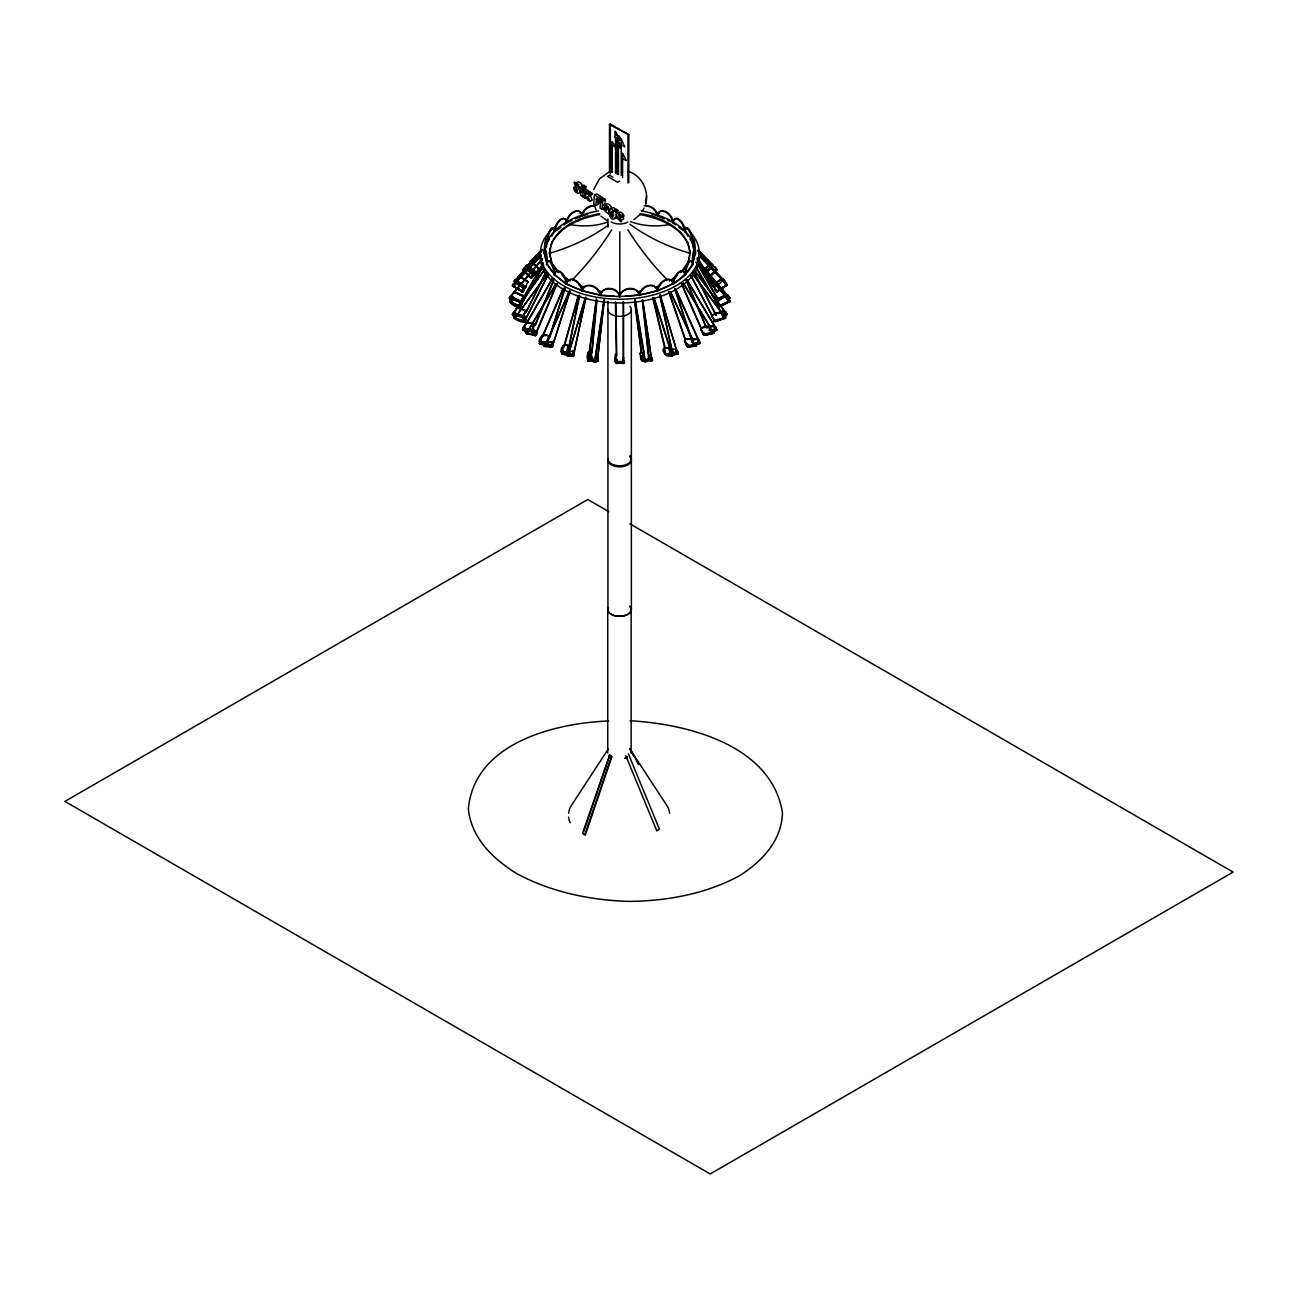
<?xml version="1.0" encoding="UTF-8"?>
<svg xmlns="http://www.w3.org/2000/svg" width="1298" height="1298" viewBox="0 0 1298 1298"><rect width="100%" height="100%" fill="white"/><g stroke="black" fill="none" stroke-linecap="round" stroke-linejoin="round"><path stroke-width="1.5" d="M617.313 174.273L617.313 142.034M712.115 264.662L711.255 265.409L712.245 266.69C704.765 262.31 720.309 262.212 704.181 272.288L708.091 277.577L704.1 273.359L710.038 267.615M617.313 142.926L617.345 139.47L620.168 144.029L617.329 142.391L620.168 144.029M576.653 183.667C576.912 179.335 582.607 183.586 582.413 186.312M617.004 173.672L617.345 139.47M540.439 343.662C541.931 339.8 540.455 339.557 539.919 343.792M548.746 341.455L547.334 344.457L548.746 341.455L547.805 341.147L545.436 346.534L539.692 343.224L546.912 343.159L552.364 346.436M510.292 297.794L510.86 296.333M524.538 321.141L522.413 317.475L512.921 314.311C512.077 320.606 530.476 326.544 522.786 316.874M548.486 336.425C546.426 331.542 536.561 337.821 540.098 343.045M548.762 336.458L545.29 345.398M596.285 361.331L598.297 360.601L590.087 358.816L590.655 351.515L588.237 352.78L587.394 359.092L588.351 360.227M729.281 301.59L725.047 296.674L716.464 300.714M533.9 323.932L531.661 331.039M534.387 324.695L531.985 330.098L534.452 325.263M704.928 273.359L704.084 274.105L705.009 273.132L705.463 273.959M705.382 273.635C711.385 259.876 724.69 268.8 708.01 277.48M538.735 269.205L538.735 268.264M700.693 329.368L700.936 328.556M701.228 328.313C709.568 320.509 719.335 336.815 703.24 334.462L700.79 329.627L701.228 328.232M525.739 310.855L522.64 316.826L524.603 321.953C528.692 319.827 522.98 317.815 526.161 319.438M525.739 310.725L523.045 316.079L513.359 312.493L523.045 316.079M597.048 360.049L597.258 358.508M597.599 361.071L598.297 356.025L596.674 360.941L597.859 360.99L598.264 357.826L597.388 357.794M713.64 286.858L717.226 291.693L726.637 285.479L724.122 280.806M713.657 286.988L713.738 286.501M515.712 280.141L512.986 286.16L522.137 291.872L528.189 281.893L519.216 276.02M528.108 281.634L528.043 282.445M711.596 315.463L723.684 311.098L712.131 314.862M523.548 296.739L523.613 295.928M716.042 300.844L718.881 306.214L729.476 301.379L728.616 299.075L730.222 301.217L719.076 307.009L717.632 304.543M723.911 281.666L724.706 281.147M581.277 188.778L580.709 195.268L582.64 196.533L585.074 195.56L585.625 189.086L583.711 187.804L581.277 188.778L583.191 190.043L585.625 189.086M581.488 186.312L581.342 187.999L583.256 189.265L585.69 188.307L585.836 186.62L583.922 185.338L581.488 186.312L583.402 187.577L585.836 186.62M582.64 196.533L583.191 190.043M583.256 189.265L583.402 187.577M583.776 187.026L583.922 185.338M595.831 205.262L596.155 201.612L598.832 203.38L601.266 202.423L601.428 200.606L598.995 201.579L596.301 199.811L596.447 198.237L599.579 200.314L602.012 199.357L602.175 197.426L596.885 193.921L594.452 194.895L593.689 203.851L595.831 205.262L598.264 204.305M601.428 200.606L598.735 198.837L598.865 197.28M598.832 203.38L598.995 201.579M599.579 200.314L599.757 198.399L594.452 194.895M600.844 199.113L600.065 208.069L601.996 209.351L604.43 208.378L605.209 199.421L603.278 198.156L600.844 199.113L602.775 200.395L605.209 199.421M601.996 209.351L602.775 200.395M617.702 213.553L617.962 210.487L616.161 209.286L613.646 211.217L611.634 208.767A2.823 1.655 68.3 0 0 610.514 208.816C608.73 210.747 609.979 216.295 613.143 215.452L612.494 217.35L609.573 214.527L611.975 213.878M613.727 210.26L615.528 211.444C618.757 219.605 610.385 222.315 609.573 214.527M616.161 209.286L616.079 210.244L614.051 207.794A2.823 1.655 68.3 0 0 612.948 207.842L612.656 208.118M589.584 358.037L590.314 358.151C595.376 347.393 584.7 352.018 587.767 358.994L588.026 352.277L590.931 351.515M596.593 300.098L591.791 352.504M592.018 352.488L596.983 300.13M510.114 297.842C507.323 303.213 516.847 308.616 520.141 306.36L543.359 266.074M604.073 299.822L597.437 360.438L604.446 299.87M724.495 281.293L723.538 279.849M589.827 356.171L590.266 351.417M646.08 200.103L645.609 204.094C649.422 190.79 641.536 175.311 628.151 171.32M646.112 199.843L646.599 195.787M693.067 343.143C689.741 330.714 692.272 346.842 693.083 341.52M587.848 360.812L588.27 357.631L589.276 358.248L588.757 360.958L587.848 360.812L590.736 359.854M588.026 360.763L589.097 357.68M589.097 360.844L588.205 360.519M597.713 360.146L590.574 358.962L591.482 360.049M590.558 359.903L591.823 356.788L591.645 359.984L588.513 360.909M591.304 360.098L591.417 356.755M594.565 359.108L594.224 361.753L596.009 356.788C587.718 367.431 603.83 357.518 596.236 361.704M595.766 358.654L595.133 361.899L597.859 360.99M597.632 356.171L595.539 357.226L598.297 356.025M590.59 359.724L587.929 360.552L595.393 361.817L596.139 356.739M596.934 360.974L597.502 355.96M589.032 353.316L596.301 298.605M589.406 353.364L596.415 300.601M707.848 277.139C706.826 274.446 704.733 275.014 707.524 278.08L717.177 269.611L715.133 267.907M513.245 285.236L513.57 286.777M594.744 361.217L603.83 300.714M604.203 300.763L594.825 361.233M671.796 352.683L670.871 352.861L671.666 355.944L672.818 355.701L671.553 351.206L672.656 350.444L672.169 348.643L672.721 353.802M677.475 354.078L677.491 350.72L678.286 353.802L672.672 353.624M572.58 354.727L573.57 353.429M531.45 277.285L530.217 277.447L523.289 271.379L523.37 269.481L523.711 270.325L526.144 267.875L532.959 273.862L531.093 276.798L532.018 277.61L533.283 275.922M573.667 355.425L566.642 352.764L567.859 345.349L563.283 345.446L561.239 351.953L566.804 351.888C574.365 340.709 556.566 344.505 562.261 353.478M524.149 327.485L524.716 327.615M532.894 329.059C534.727 331.331 532.375 326.885 531.58 331.639L535.506 335.582C539.449 332.953 533.51 331.704 536.901 332.856M594.614 360.828L595.798 359.319M720.001 312.283C735.398 320.979 695.063 324.678 724.446 317.718L726.247 313.305L722.029 314.96M705.203 273.326L713.3 265.976M568.913 346.517L579.314 295.263M569.189 346.517L579.687 295.344M551.861 344.505C550.53 351.077 555.495 334.186 550.806 346.68L552.899 342.153L550.985 346.793M568.248 355.084L573.716 355.149L585.56 298.102M573.262 355.198L585.933 298.183M531.239 277.691L538.93 269.011M546.15 247.723L547.432 242.126A9.8 3.067 -76.6 0 1 551.163 229.486A9.8 3.067 -76.6 0 1 554.911 231.693L554.976 231.644A9.8 4.867 -66.1 0 1 560.866 219.8A9.8 4.867 -66.1 0 1 566.82 222.737L571.996 220.449M608.356 225.171A180.584 147.437 0 0 1 549.46 253.321C551.147 228.529 578.47 217.415 599.708 213.618M549.46 253.321L551.861 241.882M600.309 295.538L600.406 295.1A9.8 7.934 12.8 0 1 610.092 288.416A9.8 7.934 12.8 0 1 619.795 296.577L639.184 295.1A9.8 7.934 -12.8 0 0 629.481 288.416A9.8 7.934 -12.8 0 0 619.795 296.577L600.309 295.538A9.8 7.934 12.8 0 1 609.995 288.854A9.8 7.934 12.8 0 1 619.698 297.015A9.8 7.934 -12.8 0 1 629.595 288.854A9.8 7.934 -12.8 0 1 639.281 295.538M681.872 271.996L687.729 263.835C698.356 234.906 663.862 216.604 639.882 213.618M687.729 263.835L689.725 255.073M625.604 296.139C650.428 294.987 678.822 287.345 692.159 264.516L695.468 253.386A9.8 1.038 85.7 0 0 694.495 241.882A9.8 1.038 85.7 0 0 693.116 239.205M713.851 287.166L714.225 285.203L697.805 258.302M514.122 291.985L523.662 296.739L523.256 295.538L514.543 291.644L510.017 298.037M523.662 296.95L520.206 301.996L520.174 307.139L509.692 302.191L511.298 299.514L512.272 299.984L511.023 299.757M715.977 301.655L719.076 307.009M541.801 251.244L523.078 269.935L541.331 251.179M552.818 343.921C550.53 344.035 555.495 343.856 552.169 347.134L544.073 346.079C544.9 342.964 550.904 339.8 548.437 335.987M540.633 255.284L539.579 257.945L540.13 256.209M561.888 352.164L563.949 345.657M561.563 353.965L562.359 350.882L563.381 351.644L562.764 354.029L561.563 353.965L567.129 353.64L567.94 350.557L566.804 353.656M561.888 353.932L563.3 351.06M562.797 350.947L562.375 354.224L565.879 354.029M566.48 353.673L567.34 353.77M567.68 353.754L568.297 351.369M567.356 355.83L569.514 350.979L568.183 356.106L567.356 355.83L573.667 355.49M567.859 355.798L568.881 352.796M569.514 351.563L574.3 350.931C571.737 354.646 575.111 350.703 573.473 355.879L568.183 356.106M568.995 353.024L569.871 351.19M569.725 355.376L568.07 355.798M572.337 355.636L573.7 350.736L572.11 355.555L573.294 354.841M572.613 355.522L574.057 350.947M670.157 354.678L665.241 354.403C657.323 345.187 674.165 345.609 670.823 354.468L670.157 354.678C673.24 347.783 660.325 344.002 665.42 352.375M534.727 334.251L535.393 332.937M535.068 334.608L536.236 330.649L534.662 335.403M563.77 346.728L578.227 295.587M564.127 346.826L578.6 295.701M576.101 186.49L573.667 187.464C573.424 190.335 576.523 194.278 579.443 193.013A3.359 1.979 68.3 0 0 579.93 190.936L576.296 184.933L580.028 187.999L582.445 187.026M585.901 296.999L568.086 355.441L584.96 298.783M715.198 327.745L715.523 329.416L716.366 328.994L709.162 330.195M564.776 288.01L549.508 337.302M549.8 337.35L565.133 288.14M651.012 355.766L648.594 355.149L651.012 355.766L651.223 360.844L648.497 359.952L649 356.626M648.757 360.033L648.335 356.739M652.131 360.714L650.46 355.668L650.963 360.763L652.131 360.714C653.884 357.339 649.26 357.339 651.547 358.151M651.71 357.534L651.093 359.789L652.505 360.341L650.46 359.611M705.236 273.197L713.186 266.398M546.653 342.169L546.701 343.289M552.348 346.469L569.595 291.693M569.952 291.823L552.234 346.793L544.073 346.079M523.938 320.509L526.096 317.296M582.591 833.251L609.719 755.111L611.942 756.588L585.43 834.776L582.591 833.251L585.43 834.776M583.84 831.401L609.719 755.111M584.814 834.728L611.342 756.539L609.103 755.063M513.765 312.737L514.235 312.088M514.592 312.38C513.116 310.774 515.906 313.856 513.197 314.895M523.905 315.171L524.522 316.323L523.905 315.171L522.445 317.539L523.24 318.416L524.522 316.323M543.667 264.792L520.287 306.36L520.32 301.947L510.487 297.307L511.088 303.115M525.041 268.702L524.197 267.94L522.445 270.098L531.531 278.08L532.926 276.263L531.839 275.322L530.687 277.334L523.386 270.747M523.289 328.118L523.354 329.66M519.946 302.548L522.12 300.714L519.086 306.88M519.671 306.003L520.125 304.754M548.34 273.781L524.684 321.044M522.802 289.973L522.234 290.59M608.778 213.829C606.004 212.969 599.303 205.506 607.026 208.102C604.381 205.733 602.353 202.618 608.145 206.739A2.142 1.266 68.3 0 1 608.843 208.361L608.778 213.829L611.196 212.856M713.884 287.036C722.126 278.032 713.137 289.259 722.451 281.098M593.721 189.459L599.579 178.767L609.103 172.017M552.461 342.688L539.433 341.39L541.915 335.501L546.231 335.565M540.374 343.84L539.238 343.402L542.775 335.598M541.331 340.806C537.875 340.903 542.158 344.781 539.725 343.694M544.754 346.469L546.653 341.585L553.386 342.429M547.123 344.116L547.805 341.147M552.007 346.095L551.731 346.793M640.871 359.449L644.149 360.195C646.501 357.031 641.877 350.411 640.141 353.851L640.871 359.449L644.603 360.876L651.904 359.741M534.89 325.506L553.905 279.038M535.214 325.587L553.483 281.033M523.613 297.064L523.662 296.041M715.198 289.584L716.593 292.099L727.123 284.651L716.593 292.099M535.117 334.787L556.842 283.581M535.506 335.582L526.42 333.667L527.475 330.584L525.95 333.197L535.522 334.933L557.345 283.386M542.321 336.571L563.17 288.318M542.661 336.734L563.51 288.481M545.063 345.852L569.514 290.59M545.079 345.901L569.854 290.752M515.582 279.265C511.298 285.203 516.799 277.009 515.712 280.546M524.278 289.762C521.828 288.399 526.193 290.574 522.542 292.18L512.418 285.657L513.359 286.274L515.841 282.558L514.576 284.684M515.614 280.352L518.827 276.117M513.181 285.446L516.328 282.867L523.921 287.75L522.672 289.389M520.044 276.231L527.669 281.731M522.542 292.18L524.084 289.957M522.51 291.271L524.652 287.15L514.9 281.406M525.203 286.647L526.339 286.193L524.538 288.756L515.663 282.948M524.538 288.756L526.339 286.193M694.771 271.136L726.718 314.084L724.933 318.399L723.375 315.885L724.511 315.56L725.566 318.188L714.792 321.774L711.742 316.063L715.23 320.979M716.107 315.122L715.896 313.337M713.884 319.048L715.425 321.563L722.808 318.481M724.836 311.877L723.44 310.563L725.988 314.976L726.929 314.668L725.631 311.617L724.657 312.266M724.527 312.98L725.582 314.132L725.014 312.493M725.452 312.007L724.69 312.883L725.631 311.617M724.187 315.284L723.375 315.885M719.644 306.636L729.476 301.931L728.989 296.901L729.103 301.461M728.989 297.502L697.221 259.892M622.829 360.795L623.77 360.26M545.695 272.337L526.063 311.926M526.388 312.039L546.02 272.515M510.114 298.459C511.396 291.109 514.268 301.85 520.709 300.974M519.946 303.099L521.455 300.406M525.398 317.669L513.278 313.71L515.744 318.351L524.587 321.174L548.081 275.144M536.431 331.087L523.094 327.923L526.404 322.342L534.322 324.24M524.376 327.258L522.883 330.357L526.599 322.537M523.467 328.313L526.404 322.342M524.619 328.199L522.98 330M526.745 332.548C529.633 329.676 529.925 329.27 527.118 330.909M529.616 329.643L536.074 331.217M527.361 333.683L535.62 334.835L531.856 330.941L523.337 329.14C529.714 332.759 526.307 337.058 529.779 329.562L529 329.124M533.543 329.384L531.839 332.142M533.705 330.114L532.537 332.402L531.401 332.158M534.322 335.062C540.471 322.65 533.235 340.563 535.441 334.527M543.018 263.023L523.613 297.502M523.954 297.631L543.359 263.202M724.69 317.88L723.927 315.43M526.128 323.575L552.007 278.875M526.453 323.77L552.331 279.07M641.991 211.606L644.1 208.053M555.933 283.694L526.599 332.969L527.28 333.846L523.013 329.789L531.58 331.639M526.858 333.148L556.501 283.483M532.326 275.338L533.17 276.101M723.44 310.563L725.598 314.1L726.637 313.986L695.209 271.087M716.042 301.98L724.333 297.015M520.563 301.201L522.591 298.086M517.788 307.902L525.512 310.482L516.961 307.934L512.467 314.83L517.139 307.642M517.237 307.853L513.197 314.213M512.856 314.522L514.414 312.007M514.219 318.042L515.841 315.674L516.799 315.982L514.462 318.578L524.603 321.953M514.462 318.578L515.841 315.674M515.257 318.205L518.21 314.992L515.517 315.949M518.032 314.619L515.046 317.507M518.064 315.057L525.674 317.588L517.545 314.457M522.851 315.657L525.787 311.634M522.688 318.059L524.473 315.43M523.646 321.628L525.625 317.15M523.743 321.839L524.863 319.665M690.536 275.29L711.904 314.976M608.21 749.124L572.321 803.997A50.638 29.237 0 0 0 568.573 813.311M640.969 352.715L640.141 353.851M640.579 352.764L640.498 353.802M540.747 254.668L539.124 256.566L542.24 260.444L539.887 257.345L540.942 256.469M540.747 254.83L540.228 256.079M513.894 292.131L509.351 298.28L510.974 295.457M509.692 302.191L511.298 299.514M510.114 302.093L511.428 300.13M521.325 302.726L513.456 299.027L510.666 302.661L519.297 306.539M520.514 302.986L521.731 300.763M519.2 306.279L521.423 302.905M509.351 297.729C513.862 301.444 522.705 300.925 521.78 304.868L520.174 307.139M520.969 304.478L521.91 302.742M519.946 306.636C523.597 305.322 519.524 303.083 521.52 304.689M549.573 239.14L547.432 242.126A9.8 1.038 -85.7 0 0 546.312 239.676A9.8 1.038 -85.7 0 0 544.933 251.098M551.699 236.171L554.976 230.719M551.861 242.807C561.466 225.592 581.244 217.967 599.708 214.543M546.474 239.205A9.8 1.038 -85.7 0 0 545.079 241.882A9.8 1.038 -85.7 0 0 544.122 253.256L547.432 264.516C558.026 283.564 580.141 291.352 600.406 295.1L582.331 290.784A9.8 7.399 35.7 0 1 591.369 285.528A9.8 7.399 35.7 0 1 600.406 295.1L613.97 296.139M651.839 214.559L657.551 215.452A9.8 7.399 35.7 0 0 644.165 205.814M680.704 272.694L687.729 262.91M685.376 275.111L692.856 264.678A9.8 3.067 -76.6 0 0 689.124 262.488A9.8 3.067 -76.6 0 0 685.376 275.111L684.679 274.949A9.8 3.067 -76.6 0 1 687.956 263.023A9.8 3.067 -76.6 0 1 691.98 262.813M516.312 308.599L544.17 269.854M516.62 308.81L544.479 270.081M514.835 317.978L547.415 273.505M546.669 275.144L514.835 317.896M729.022 297.064L728.113 297.112M729.33 297.453L698.129 261.531M716.366 328.994L712.651 332.742L704.133 334.527M514.511 282.12L518.437 276.685M512.418 285.657C512.142 282.12 516.734 284.473 513.959 283.435L515.063 284.505L513.992 285.284M512.921 285.544L514.203 283.856M514.884 284.895L516.15 283.24M521.293 291.742L522.769 291.466M523.321 289.146L521.488 291.498M524.003 288.221L525.706 285.787M524.392 288.059L523.305 289.632L524.1 290.135M523.289 271.379L524.149 268.572M526.55 267.599L525.414 266.593L527.864 264.808M524.197 267.94L533.381 274.235L525.722 267.502L523.857 270.276M527.15 265.587L526.939 264.662L525.544 266.463M525.804 268.215L524.392 269.432M530.103 277.35L531.207 277.285M530.687 277.334L532.423 275.176M531.158 276.863L533.381 274.235M534.598 274.462L536.95 272.791L527.637 265.23M534.5 273.489L535.068 275.079L536.95 272.791M617.118 217.934L614.425 217.788M698.73 254.343L699.411 257.231L699.151 256.177M697.302 259.113L699.849 255.803M697.578 259.503L700.352 256.079L699.2 254.457L699.216 256.274M536.593 273.132L535.668 273.067M513.537 292.683L542.24 258.708M513.846 292.91L542.548 258.935M685.344 339.297L691.412 338.973L693.473 345.252L691.818 339.184M711.547 315.56L711.547 316.501M590.428 192.266L586.923 194.424L586.274 192.088L583.986 190.579L586.42 189.605L588.708 191.114L589.341 193.451L590.428 192.266L592.553 193.662L588.14 196.582L589.681 201.19L592.115 200.233L590.574 195.625M713.008 332.872L712.553 333.602L716.739 329.432L687.242 280.092M583.986 190.579L585.447 194.814L583.337 197.004L585.414 198.383L586.696 197.004L587.442 199.714L589.681 201.19M518.016 276.863L540.033 253.499M518.275 277.139L540.293 253.759M512.953 285.252L540.731 255.933M540.114 257.134L512.97 285.333M529.389 262.277L542.191 249.297M529.649 262.537L542.467 249.573M525.414 266.593L526.469 266.625M522.445 270.098L528.205 274.267M523.013 270.049L526.923 266.041L535.441 273.505M531.255 262.326L538.556 268.037L538.427 269.692M531.531 277.529L535.117 273.943M701.52 328.102L714.208 325.49L714.695 327.453M716.058 329.335L713.786 325.83L706.972 327.258M708.448 326.642L712.927 332.937L704.603 335.29L703.208 332.548M711.758 332.661L709.682 327.453M703.24 334.462L712.148 332.288M700.969 329.432L704.506 334.933M714.208 325.49L713.446 325.928L716.658 330.179L715.036 327.112M713.77 326.333L706.956 327.777M713.592 333.018L712.083 330.406L713.689 333.359L704.035 335.403M713.689 333.359L713.008 330.601M714.646 328.07L715.75 326.95M715.733 330.195L711.726 330.747M588.14 196.582L592.553 193.662M527.962 331.087L527.166 332.937M709.974 264.435L703.516 270.811L709.811 264.257M707.167 277.74L716.821 269.254M639.768 214.77L633.976 219.638M511.136 301.996L513.456 299.238M678.335 353.445L671.342 355.928L671.326 355.084C688.07 351.709 668.811 351.515 666.409 354.792L667.902 355.409M525.982 319.048L524.278 321.482L523.402 321.109M704.49 334.673L703.435 334.267M711.807 315.187L711.645 316.274M723.911 315.592L725.566 318.188M556.404 230.573L560.898 227.182M563.835 224.976L566.82 222.737A9.8 6.344 -53 0 1 574.576 211.882A9.8 6.344 -53 0 1 582.331 215.857L587.751 214.559M566.366 284.246L566.82 283.905A9.8 6.344 53 0 1 574.576 279.93A9.8 6.344 53 0 1 582.331 290.784L566.366 284.246A9.8 6.344 53 0 1 574.122 280.271A9.8 6.344 53 0 1 581.877 291.125M645.982 205.993A9.8 7.399 35.7 0 1 657.259 215.857L657.713 215.517A9.8 6.344 53 0 1 664.511 211.168A9.8 6.344 53 0 1 672.851 220.271M673.224 222.396L667.594 220.449M669.525 281.114L677.507 275.095M672.721 279.638L675.917 277.237M673.37 284.165L685.279 275.208A9.8 4.867 -66.1 0 0 679.325 272.272A9.8 4.867 -66.1 0 0 673.37 284.165L672.77 283.905A9.8 6.344 -53 0 0 665.014 279.93A9.8 6.344 -53 0 0 657.259 290.784L639.184 295.1A9.8 7.399 -35.7 0 1 648.221 285.528A9.8 7.399 -35.7 0 1 657.259 290.784L672.77 283.905A9.8 4.867 -66.1 0 1 677.978 272.629A9.8 4.867 -66.1 0 1 684.387 273.213M685.166 339.346L684.435 340.433L686.512 345.868L693.473 345.252M513.894 292.342L523.256 295.976M716.399 329.384L686.691 279.897M522.656 291.304L518.632 288.805M692.678 343.159L700.255 342.915L694.495 346.339L695.566 345.739L694.316 343.078L694.965 346.29L696.085 345.868L694.284 343.321M721.866 278.502L713.494 284.392L721.802 279.476C721.38 276.604 724.884 284.165 721.38 278.81M721.51 279.021L713.916 283.905L715.036 285.349M722.775 279.703L723.57 279.2L725.371 281.763L724.17 281.844M713.608 286.095L714.727 285.544M723.749 279.573L723.116 280.676L723.57 279.2M715.506 289.276C714.176 290.314 716.593 288.61 717.226 291.693M725.631 282.769C723.976 285.219 726.053 280.806 727.367 285.187M715.685 289.47L714.874 289.681M725.825 282.964L724.998 283.175M716.902 291.044L726.393 284.943M699.638 342.169L694.544 345.479L687.583 346.095M609.508 172.326L609.508 124.511L610.336 124.04L628.8 134.7L628.8 182.515M615.301 131.536L620.152 139.778L615.301 137.247L615.301 131.536L619.909 139.908L620.963 139.308L619.13 135.949M609.508 124.511L628.8 134.7M619.665 181.087L617.621 182.255L607.496 176.414L609.541 175.23L612.916 177.177M540.698 256.647L539.741 256.436M684.5 340.693L687.534 346.955L695.42 346.258L694.17 342.64M692.159 339.151L691.039 339.054M692.483 340.903L692.126 341.763M698.746 340.352L697.237 338.94L699.8 343.613L699.33 340.303L698.259 340.628M686.512 345.868L694.008 344.944M687.534 346.955L693.083 345.949M698.843 340.579L698.146 341.228L699.33 340.303M698.876 341.001L698.941 342.704L697.594 338.908L691.331 339.459M699.038 343.499L695.679 343.483L700.466 343.224M726.036 313.532L721.85 314.668M693.813 343.353L699.995 342.834L675.982 289.486M659.887 296.106L672.559 353.121L678.14 353.007M687.989 346.29L684.776 340.547M694.949 345.674L691.672 339.784M726.523 294.776L728.438 297.794L726.523 294.37L718.265 298.767M726.134 294.841L718.265 298.54L719.465 300.163M727.464 296.122L728.292 295.327L729.898 298.151L728.924 298.621L727.578 296.723L728.292 295.327M728.924 298.621L729.898 297.599M729.573 301.525L727.967 299.789L728.616 299.075M720.52 305.014L728.713 301.152L728.827 302.239M719.076 306.604L730.222 301.217M575.436 218.924L580.612 216.62M566.82 282.98L566.22 284.165L554.911 274.949A9.8 3.067 76.6 0 0 551.634 263.023A9.8 3.067 76.6 0 0 547.61 262.813M675.739 224.976L672.77 222.737A9.8 4.867 66.1 0 1 678.724 219.8A9.8 4.867 66.1 0 1 684.679 231.693L685.279 231.433A9.8 4.867 66.1 0 0 679.325 219.524A9.8 4.867 66.1 0 0 673.37 222.477L672.77 222.737A9.8 6.344 53 0 0 665.014 211.882A9.8 6.344 53 0 0 657.259 215.857M654.955 287.556L660.422 285.138M625.052 758.097L627.534 757.059M625.052 758.308L627.534 757.269M652.423 360.39L651.32 357.94M576.231 185.176L578.665 184.202M576.344 185.663L578.778 184.689M586.274 192.088L588.708 191.114M583.337 197.004L585.771 196.03M585.414 198.383L587.848 197.41M596.301 199.811L598.735 198.837M599.757 198.399L602.175 197.426M603.538 205.473C606.052 202.034 611.488 204.224 611.326 208.459M615.528 211.444L617.962 210.487M611.423 216.036L613.857 215.062M621.385 216.993C621.596 214.705 616.469 210.811 616.42 214.608A2.239 1.314 68.3 0 0 617.183 216.328L619.471 219.216L615.95 216.685C629.708 232.082 612.38 206.56 621.385 216.993L623.819 216.036C624.03 213.748 618.903 209.854 618.854 213.651M649.649 359.254L641.91 360.276L640.741 355.668M677.556 353.007L675.755 349.081L676.972 354.046M677.751 353.721L677.085 351.19M715.182 313.645L723.732 310.79M590.574 358.962L588.026 359.806L596.22 360.974M595.539 357.226L597.956 356.609M727.172 314.132L725.647 313.402M714.971 321.385L725.809 317.669M671.585 348.838L672.429 348.659L673.532 353.527M672.429 349.243L676.274 349.097M675.934 349.211L677.491 350.72M673.078 351.141L673.305 352.634M665.241 354.403L670.823 354.468M677.069 350.703L676.307 351.482L677.231 353.105M667.529 355.214L666.426 355.652L671.991 355.96L670.871 352.861M672.218 353.786L674.116 352.423M671.293 355.749L672.153 355.652M676.923 353.867L677.751 353.591M672.835 353.445L678.335 353.381M694.495 343.094L699.865 342.477M724.462 297.177L725.696 297.372M723.586 280.839L724.316 282.25M624.435 362.434L616.193 362.499M719.644 312.542L721.136 313.11L719.903 312.493M677.524 353.413L660.276 294.824M666.831 355.052L665.566 354.289M671.618 355.36L668.502 348.107M649.211 359.303L642.672 300.714M554.911 274.949L547.432 264.516M687.875 236.171L685.376 231.531A9.8 3.067 76.6 0 1 688.654 228.74A9.8 3.067 76.6 0 1 692.678 239.741M641.764 290.72L637.999 291.612L637.999 292.553M714.565 328.151L715.506 327.891L716.658 330.179M709.325 330.519L714.435 329.432M711.19 330.471L714.598 329.757M716.285 329.87L717.129 329.692M704.392 335.062L714.16 332.888M642.705 299.643L651.742 360.179L642.332 299.692M685.068 339.443L684.695 340.271M521.682 291.45L513.456 286.16L513.635 284.895M643.013 353.381L643.419 360.309M643.191 360.617L642.072 360.033L649.552 358.962L649.097 354.873L649 360M649.438 357.453L648.886 359.059M649.097 354.873L649.665 359.887L642.137 360.893L645.009 361.85L645.09 358.524L645.933 361.704L644.603 360.876M645.268 358.572L644.425 358.621M648.497 359.952L649.422 359.806M644.652 361.558L651.856 360.438M649.016 358.962L652.407 359.546M664.365 347.799L665.095 352.472M684.809 339.605L691.201 338.843M688.021 346.68L696.085 345.868M644.879 361.201C641.715 360.73 645.544 351.953 640.239 352.813M544.122 253.386L544.122 253.256A9.8 1.038 85.7 0 1 545.403 251.552A9.8 1.038 85.7 0 1 546.685 264.565M695.468 253.256L695.468 253.386A9.8 1.038 -85.7 0 0 694.187 251.552A9.8 1.038 -85.7 0 0 692.905 264.565M623.251 362.872L623.202 301.671M608.681 720.958C553.97 723.116 474.192 743.365 468.367 808.897C471.19 837.908 493.094 858.968 516.62 873.554C551.05 892.083 589.763 900.114 628.605 901.412C666.653 901.007 704.879 894.241 738.708 876.166C761.472 862.164 781.883 840.812 782.451 812.597C771.515 745.279 687.891 723.895 629.968 720.763M530.996 277.723L531.823 277.253M561.239 351.953L566.804 351.888M568.702 353.478L567.924 354.971M562.764 354.029L565.928 353.851M568.605 355.181L570.114 351.174L569.27 350.979M567.907 355.62L573.57 355.798M623.397 360.601C621.661 366.231 626.691 361.671 623.543 361.444M510.292 301.623L517.577 305.192M591.547 356.772L591.823 356.788M672.607 353.137L660.26 296.025M713.056 265.96L713.786 266.382M623.072 357.356L623.77 363.472L622.829 363.472L622.829 360.698M623.608 357.599L623.608 358.8M616.307 360.227L617.264 360.828M616.193 361.444L623.77 361.525M616.307 362.385L617.264 362.385M616.193 363.245L623.77 363.18M551.731 346.371L547.042 343.662M676.891 350.931L675.998 349.097M678.286 353.802L673.045 353.51L671.829 348.854M666.409 354.792L671.326 355.084M667.237 355.376L672.818 355.701M616.582 361.834L615.447 360.698M616.582 362.872L615.447 361.882L615.447 354.013M539.433 341.39L544.641 341.861M546.653 341.585L552.867 342.51M545.403 343.256L545.03 343.646M553.305 344.197L552.234 343.873M539.238 343.402L544.187 343.856M545.046 345.479L539.968 342.542M552.023 346.452L545.517 346.355M724.527 281.439L698.973 254.408M546.912 239.741A9.8 3.067 -76.6 0 1 550.936 228.74A9.8 3.067 -76.6 0 1 554.214 231.531L554.311 231.433A9.8 4.867 -66.1 0 1 560.265 219.524A9.8 4.867 -66.1 0 1 566.22 222.477L566.366 222.396M590.412 359.773L598.248 360.974M594.5 361.477L595.409 361.623M597.697 360.828L598.346 360.227M527.085 322.488L533.705 323.737M523.094 327.923L536.236 330.893M522.413 329.887L523.548 330.13M522.753 330.227L523.629 329.968M639.882 214.543C660.909 218.356 687.567 229.048 690.13 253.321A180.584 147.437 0 0 1 629.919 224.213M597.826 290.72L601.591 291.612L601.591 292.553M708.319 327.047L709.308 327.826M579.979 192.25L581.861 192.055A3.359 1.979 68.3 0 0 582.218 191.471M535.409 334.852L531.872 331.444M621.807 219.962L623.738 218.94L622.359 215.955M648.594 355.149L651.061 356.139M512.223 314.311L513.489 314.733M648.724 359.838L650.931 360.584M512.402 314.684L513.586 314.587M645.933 361.704L645.414 359.011M516.815 318.902L521.764 320.557M573.456 350.752L574.3 350.931M567.615 350.574L568.54 350.752M572.807 353.234L573.181 354.922L566.95 352.715L562.034 353.007L568.913 355.165L568.67 356.074L561.839 353.721M568.394 352.829L569.4 352.991M566.755 353.445L573.408 355.684M690.552 339.119L691.461 340.076M545.403 345.657L546.28 346.696L544.771 346.16M658.978 216.62L664.154 218.924M579.168 285.138L584.619 287.556M519.589 276.523L527.962 282.185M622.586 158.875L626.317 160.53L622.586 153.115L622.586 177.696M519.07 299.984L510.86 296.561M521.91 303.148L513.067 298.572L510.763 301.98M509.351 298.134L510.763 298.767M511.298 299.919L512.11 299.903M509.692 301.655L520.174 306.588M699.59 256.323L699.119 254.846L723.246 280.465M621.969 215.062L623.819 216.036M615.301 137.247L619.909 139.908M621.223 144.841L624.809 146.901L621.223 139.081L621.223 175.214M618.448 146.885L621.223 148.491L618.448 143.543L618.448 174.5M573.667 187.464C585.447 202.439 564.792 169.178 580.028 187.999M548.097 335.744L549.022 336.507M546.653 343.856L552.169 347.134M608.843 511.655L587.799 499.503L64.9 801.401L710.201 1173.96L1233.1 872.078L629.887 523.808M517.383 280.952L523.727 285.025M515.079 280.125L525.836 287.053M516.361 282.542L522.688 286.615M515.29 282.12L520.32 285.171M523.516 287.41L524.798 288.221M516.198 283.061L523.792 287.945M518.551 288.919L521.845 291.044M711.904 266.35L711.288 266.058M587.994 193.224L590.119 194.635M607.042 220.611L600.974 216.182M678.724 227.215L683.186 230.573M593.608 205.993A9.8 7.399 -35.7 0 0 582.331 215.857L581.877 215.517A9.8 6.344 -53 0 0 575.079 211.168A9.8 6.344 -53 0 0 566.739 220.271M562.083 275.095L570.065 281.114M563.673 277.237L566.869 279.638M531.515 261.855L538.443 267.94M608.081 209.497L607.513 208.41M726.036 294.614L728.438 297.404M531.434 262.147L538.459 268.345M527.832 265.035L533.51 270.016M527.118 267.015L532.943 272.304M534.03 273.975L535.198 274.949M538.07 268.313L538.54 269.157M715.441 267.453L716.058 269.53M717.177 269.611L707.524 278.08M710.233 263.867L702.575 270.601L703.386 271.671M704.133 271.688L702.997 270.227L705.268 273.748M704.522 272.823L697.61 261.109M726.442 285.219L716.95 291.336M698.308 250.173L713.429 265.506M698.048 250.449L713.154 265.766M697.48 250.433L712.959 266.106M698.47 251.974L711.272 264.938M698.616 255.3L722.986 280.725M698.373 253.386L724.755 281.147M726.734 285.592L723.294 281.195L726.134 285.008M697.334 263.413L726.053 296.398M695.744 262.164L725.76 296.642M725.777 297.226L728.924 301.834M725.793 297.031L724.333 296.788M539.725 257.75L541.818 260.703M703.386 273.067L704.554 274.576M722.045 278.892L723.132 280.644M713.316 284.002L714.906 285.933M715.879 329.075L713.786 325.587M692.11 272.872L721.607 312.185M692.986 274.657L721.299 312.412M690.017 239.14L692.159 242.126L693.83 249.476M582.331 215.857L582.039 215.452A9.8 7.399 -35.7 0 1 595.409 205.814M549.46 252.396L551.861 262.91L558.886 272.694M549.865 255.073L551.861 263.835L557.718 271.996M728.146 295.976L729.898 298.151M726.523 294.37L727.464 295.717M728.616 299.481L730.222 301.753M717.68 298.556L719.141 300.714M629.984 749.124L665.874 803.997A50.638 29.237 0 0 1 669.622 813.311M713.527 286.777L697.821 260.801M725.387 312.234L726.929 314.668M721.234 312.899L724.203 318.464M715.36 313.256L716.285 314.733M715.977 301.217L696.799 268.069M683.429 283.013L710.233 326.788M683.105 283.207L709.909 326.999M581.407 187.626L582.218 189.2M697.48 260.979L713.202 286.939M697.172 257.994L714.955 287.491M697.448 261.774L703.467 271.947M698.016 263.478L703.11 272.093M696.458 268.248L715.636 301.363M629.741 748.589L638.746 764.181M630.536 750.504L633.538 755.696M636.539 760.904L638.535 764.36M697.902 264.094L718.621 299.887M697.221 263.672L718.281 300.552M619.276 143.072L621.109 146.35M698.649 341.033L699.427 342.429M711.856 315.528L690.877 275.127M728.292 295.733L727.334 296.447M719.043 300.73L717.794 300.276M693.992 271.525L716.269 315.333M693.375 271.136L715.912 315.495M715.441 327.534L716.577 329.789M703.922 332.531L704.992 334.641M701.991 330.86L703.63 334.073M617.264 359.724L616.307 359.124L616.307 363.505L617.264 363.44L617.264 359.643M670.547 291.693L692.71 339.2M670.222 291.872L692.369 339.362M701.472 328.735L681.531 283.175M675.641 289.649L699.59 342.964M681.19 283.337L701.147 328.816M686.334 279.995L706.518 327.518M685.847 279.8L706.161 327.664M628.394 753.895L659.4 829.081L656.788 830.85L625.782 755.647M698.957 340.822L699.768 343.289M697.724 338.648L699.8 343.613M687.729 344.084L688.605 346.355M687.259 344.116L689.141 346.485L688.005 346.907L686.869 343.986M594.581 205.944L596.042 209.789M668.924 291.401L685.587 339.865M668.584 291.531L685.23 339.979M675.074 288.756L692.986 343.435M674.717 288.886L691.396 339.8M654.176 297.988L670.239 348.578M653.803 298.086L669.882 348.691M659.919 294.922L677.475 353.413M671.812 353.105L672.445 355.49M653.072 297.664L665.193 348.302M652.716 297.745L664.819 348.383M694.252 250.384L692.159 241.201A74.911 43.256 0 0 0 641.082 210.925M635.209 299.838L644.327 354.273M634.836 299.903L643.954 354.338M641.115 355.603L641.601 359.335M634.965 301.331L641.715 353.413M634.592 301.379L641.342 353.445M642.299 300.747L648.87 359.351M615.836 302.174L616.761 355.912M615.447 302.191L616.388 355.912M726.312 295.1L718.443 298.816M690.13 252.396L690.13 253.321M687.729 241.882L687.729 242.807M680.704 232.082L680.704 233.023M669.525 223.678L669.525 224.603A180.584 104.262 -60 0 1 630.731 221.65M654.955 217.22L654.955 218.145M631.363 309.735L631.38 609.719M631.153 609.703L631.153 753.343M627.972 135.17L627.972 182.986M623.575 301.671L623.575 362.872M619.795 231.774L619.795 293.932M615.528 131.39L615.528 173.169M610.336 124.04L610.336 173.835M607.935 219.07L607.935 227.101M607.935 301.396L607.951 609.395A11.714 6.766 0 0 0 616.372 616.047L619.389 616.323A11.714 6.766 0 0 0 629.952 606.312M607.724 609.379L607.724 753.035M584.619 217.22L584.619 218.145M570.065 223.678L570.065 224.603A180.584 104.262 60 0 0 607.578 222.12M558.886 232.082L558.886 233.023M551.861 262.91L551.861 263.835M629.725 606.296A11.714 6.766 0 0 1 622.213 616.112L619.162 616.307A11.714 6.766 0 0 1 608.194 607.642M629.952 455.793A11.714 6.766 0 0 1 622.44 465.609A11.714 6.766 0 0 1 607.951 458.875M629.919 306.344A11.714 6.766 0 0 1 622.423 316.16A11.714 6.766 0 0 1 607.935 309.427M629.919 456.847A11.714 6.766 0 0 1 622.423 466.663A11.714 6.766 0 0 1 607.935 459.946M627.729 222.12A11.714 6.766 0 0 1 611.18 221.893M699.298 257.036A79.502 45.901 0 0 1 619.795 302.937A79.502 45.901 0 0 1 540.293 257.036M688.638 230.379A79.502 45.901 0 0 1 619.795 299.221A79.502 45.901 0 0 1 550.952 230.379M552.267 229.097A79.502 45.901 0 0 1 555.171 226.598M580.044 213.57A79.502 45.901 0 0 1 583.678 212.434M655.912 212.434A79.502 45.901 0 0 1 659.546 213.57M684.419 226.598A79.502 45.901 0 0 1 687.323 229.097M555.203 273.213A9.8 4.867 66.1 0 1 561.612 272.629A9.8 4.867 66.1 0 1 566.82 283.905M684.679 231.693A9.8 3.067 76.6 0 1 688.411 229.486A9.8 3.067 76.6 0 1 692.159 242.126A9.8 1.038 85.7 0 1 693.278 239.676A9.8 1.038 85.7 0 1 694.657 251.098M611.699 229.843A180.584 104.262 -60 0 1 572.402 279.703M667.188 279.703A180.584 104.262 60 0 1 627.891 229.843M694.641 254.262A74.911 43.256 0 0 1 692.937 261.774M546.653 261.774A74.911 43.256 0 0 1 544.949 254.262M544.949 250.514A74.911 43.256 0 0 1 598.54 210.925M554.311 275.208A9.8 4.867 66.1 0 1 560.265 272.272A9.8 4.867 66.1 0 1 566.22 284.165M546.734 264.678A9.8 3.067 76.6 0 1 550.466 262.488A9.8 3.067 76.6 0 1 554.214 275.111M544.933 251.65A9.8 1.038 85.7 0 1 546.15 251.504A9.8 1.038 85.7 0 1 547.367 262.293M692.223 262.293A9.8 1.038 -85.7 0 1 693.44 251.504A9.8 1.038 -85.7 0 1 694.657 251.65M657.713 291.125A9.8 6.344 -53 0 1 665.468 280.271A9.8 6.344 -53 0 1 673.224 284.246M639.476 295.506A9.8 7.399 -35.7 0 1 648.513 285.933A9.8 7.399 -35.7 0 1 657.551 291.19M582.039 291.19A9.8 7.399 35.7 0 1 591.077 285.933A9.8 7.399 35.7 0 1 600.114 295.506M570.195 822.786A50.638 29.237 0 0 1 568.573 817.075M612.072 145.052L611.926 172.472L611.926 141.466L616.193 147.437L612.072 145.052M606.912 209.351C606.539 212.937 603.31 207.453 606.912 209.351M611.764 211.558C611.309 217.253 615.301 210.974 611.764 211.558M623.072 359.157L623.072 359.238M692.256 339.735L697.821 339.232L692.256 339.735M615.82 354.013L615.057 361.736L615.82 354.013"/></g></svg>
